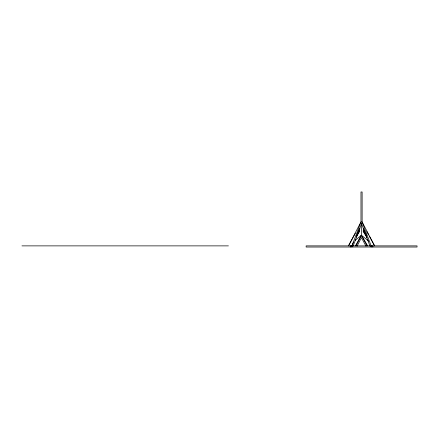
<?xml version="1.0" encoding="UTF-8"?>
<svg xmlns="http://www.w3.org/2000/svg" width="439" height="439" viewBox="0 0 439 439"><rect width="100%" height="100%" fill="white"/><g stroke="black" fill="none" stroke-linecap="round" stroke-linejoin="round"><path stroke-width="0.66" d="M356.002 245.851L361.368 235.233L361.522 223.934M358.026 232.017L359.777 228.598L358.734 230.316M353.461 242.098L351.946 245.878L351.946 247.031M357.061 246.18L361.401 237.603L366 246.18M355.343 233.312L348.484 245.878L360.973 221.942L360.973 191.969L362.126 191.969L362.126 221.942L371.158 245.878L371.158 247.031M355.403 245.878L361.368 235.233L368.787 241.192M357.62 233.235L359.739 229.745L356.638 235.403M356.649 235.946L359.728 230.87L356.238 237.153M359.766 229.163L359.777 228.598M355.184 240.342L361.368 235.233L367.701 245.878M21.95 245.878L228.417 245.878M352.912 245.878L370.187 245.878M371.158 245.878L417.05 245.878L417.05 247.031L306.131 247.031L306.131 245.878L351.946 245.878L360.973 221.942L362.126 221.942L374.615 245.878L369.391 236.303M350.251 246.087L353.099 246.087L361.769 223.094L361.33 223.094L370.006 246.087L372.848 246.087M364.968 232.006L363.229 228.598L364.628 230.887M366.038 234.333L363.267 229.795L363.223 230.299L366.367 235.441M366.713 236.583L363.218 230.87L363.218 231.441L367.059 237.724M366.774 231.518L368.738 235.106M361.368 235.233L367.064 245.851M372.848 245.878L372.848 247.031M350.251 245.878L350.251 247.031"/></g></svg>
